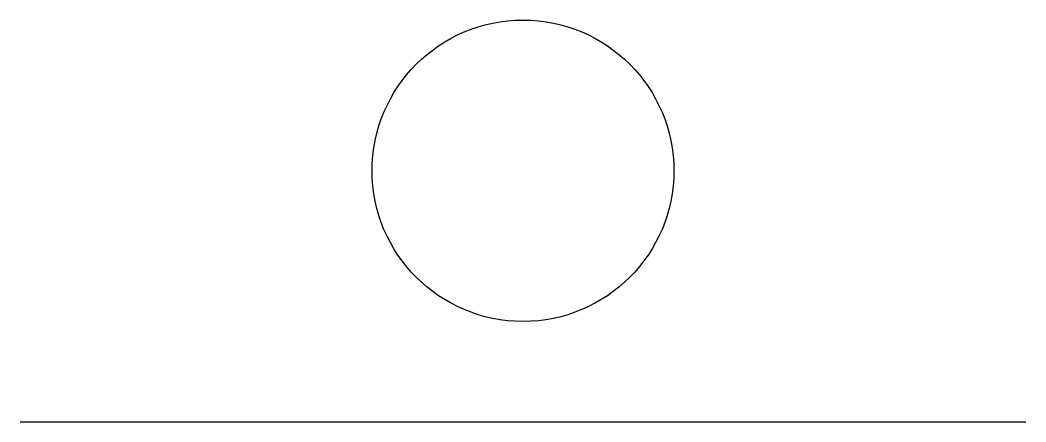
# Model space of a CAD drawing. Header units: metres. Extents: x 0 to 40, y 0 to 16.
import ezdxf

# ---------------------------------------------------------------- set-up
doc = ezdxf.new("R2010")
doc.units = ezdxf.units.M
doc.layers.add('MODEL_LAYER', color=2, linetype='Continuous')

msp = doc.modelspace()

# ---------------------------------------------------------------- linework, layer by layer
at = {"layer": 'MODEL_LAYER'}
msp.add_line((0, 0), (40, 0), dxfattribs=at)
msp.add_circle((20, 10), 6, dxfattribs=at)

doc.saveas('drawing.dxf')
